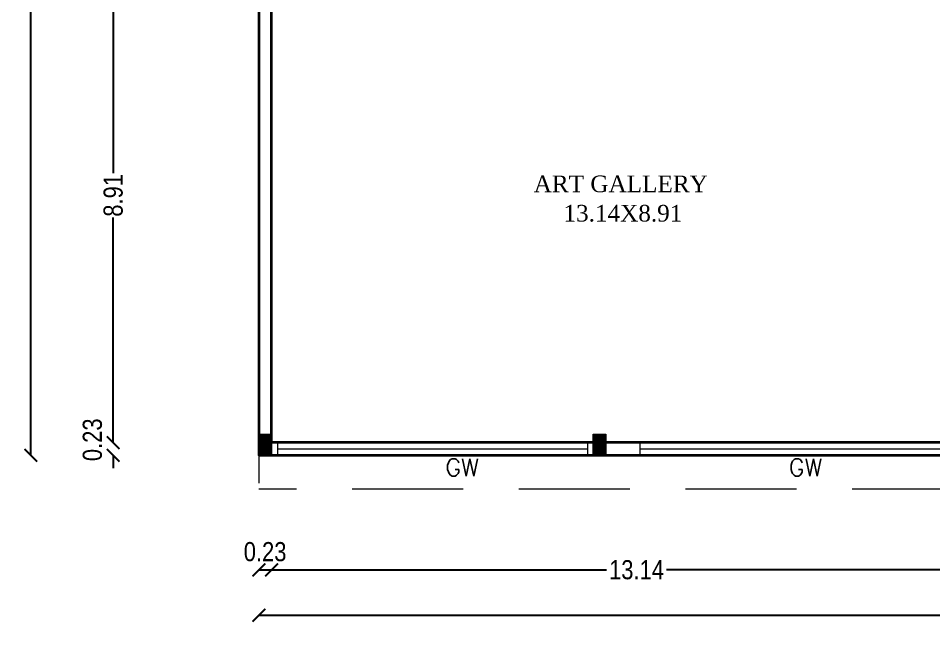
# Model space of a CAD drawing. Header units: metres. Extents: x 43 to 977, y 102 to 459.
# Drawn here: x 755.88 to 772.36, y 136.76 to 147.74 of the extents above; entities that cross this region are included whole.
import ezdxf

# ---------------------------------------------------------------- set-up
doc = ezdxf.new("R2010")
doc.units = ezdxf.units.M
doc.header["$MEASUREMENT"] = 0
doc.header["$PDMODE"] = 3
doc.linetypes.add('HIDDEN', pattern=[0.375, 0.25, -0.125])
doc.layers.get('0').update_dxf_attribs({"lineweight": 0})
doc.layers.get('Defpoints').update_dxf_attribs({"lineweight": 0})
for name, color, linetype, lineweight in [('BLK_1_FLR_3_BLT_UP_AREA', 4, 'Continuous', 35), ('BLK_1_FLR_3_CARPET_AREA', 10, 'Continuous', 35), ('Column', 1, 'Continuous', 0), ('fence', 15, 'Continuous', 0), ('hatch', 7, 'Continuous', 0), ('TEXT', 130, 'Continuous', 0), ('WALL', 7, 'Continuous', 0), ('WIN', 13, 'Continuous', 0)]:
    doc.layers.add(name, color=color, linetype=linetype, lineweight=lineweight)
doc.styles.get("Standard").update_dxf_attribs({"font": 'romans.shx'})
doc.styles.add('style2', font='romantic.ttf')
doc.styles.add('visa', font='swissc.ttf')
doc.dimstyles.new('o3', dxfattribs={"dimscale": 0.23, "dimtxt": 0.9, "dimasz": 1, "dimexe": 5, "dimexo": 9, "dimgap": 0.23, "dimtad": 0, "dimzin": 3, "dimdsep": 46, "dimtxsty": 'visa', "dimblk": 'ARCHTICK', "dimcen": 0.09, "dimse1": 1, "dimse2": 1, "dimclrd": 7, "dimclre": 256, "dimclrt": 7, "dimadec": 0, "dimazin": 0, "dimtfac": 0.23, "dimtofl": 0, "dimtmove": 2, "dimatfit": 1, "dimldrblk": 'ARCHTICK', "dimfxl": 0, "dimtolj": 1, "dimtzin": 0, "dimarcsym": 0})
pattern_1 = [(45, (-79850.517913, -9377.646397), (-0.00224472638678, 0.00224472638678), [])]

# ---------------------------------------------------------------- blocks, each defined once
blk = doc.blocks.new('_ArchTick')
at = {"color": 0, "const_width": 0.15}
blk.add_lwpolyline([(-0.5, -0.5), (0.5, 0.5)], dxfattribs=at)
blk = doc.blocks.new('*D52')
at = {"layer": 'Defpoints', "color": 0, "lineweight": 30}
for p in [(760.209, 140.738), (760.438, 140.738), (760.438, 137.802)]:
    blk.add_point(p, dxfattribs=at)
at = {"layer": 'WALL', "color": 7, "lineweight": -2}
blk.add_line((760.209, 137.802), (760.438, 137.802), dxfattribs=at)
at = {"layer": 'WALL', "color": 7, "lineweight": -2, "xscale": 0.23, "yscale": 0.23, "zscale": 0.23, "rotation": 180}
blk.add_blockref('_ArchTick', (760.209, 137.802), dxfattribs=at)
at = {"layer": 'WALL', "color": 7, "lineweight": -2, "xscale": 0.23, "yscale": 0.23, "zscale": 0.23}
blk.add_blockref('_ArchTick', (760.438, 137.802), dxfattribs=at)
at = {"layer": 'WALL', "color": 7, "insert": (760.321, 138.127), "char_height": 0.345, "attachment_point": 5, "style": 'visa'}
blk.add_mtext('\\A1;0.23', dxfattribs=at)
blk = doc.blocks.new('*D53')
at = {"layer": 'Defpoints', "color": 0, "lineweight": 30}
for p in [(760.438, 140.738), (773.577, 140.499), (773.577, 137.802)]:
    blk.add_point(p, dxfattribs=at)
at = {"layer": 'WALL', "color": 7, "lineweight": -2}
for p, q in [((760.438, 137.802), (766.468, 137.802)), ((773.577, 137.802), (767.547, 137.802))]:
    blk.add_line(p, q, dxfattribs=at)
at = {"layer": 'WALL', "color": 7, "lineweight": -2, "xscale": 0.23, "yscale": 0.23, "zscale": 0.23, "rotation": 180}
blk.add_blockref('_ArchTick', (760.438, 137.802), dxfattribs=at)
at = {"layer": 'WALL', "color": 7, "lineweight": -2, "xscale": 0.23, "yscale": 0.23, "zscale": 0.23}
blk.add_blockref('_ArchTick', (773.577, 137.802), dxfattribs=at)
at = {"layer": 'WALL', "color": 7, "insert": (767.008, 137.802), "char_height": 0.345, "attachment_point": 5, "style": 'visa'}
blk.add_mtext('\\A1;13.14', dxfattribs=at)
blk = doc.blocks.new('*D69')
at = {"layer": 'Defpoints', "color": 0, "lineweight": 30}
for p in [(760.209, 140.534), (831.079, 140.301), (831.079, 136.985)]:
    blk.add_point(p, dxfattribs=at)
at = {"layer": 'WALL', "color": 7, "lineweight": -2}
for p, q in [((760.209, 136.985), (795.098, 136.985)), ((831.079, 136.985), (796.191, 136.985))]:
    blk.add_line(p, q, dxfattribs=at)
at = {"layer": 'WALL', "color": 7, "lineweight": -2, "xscale": 0.23, "yscale": 0.23, "zscale": 0.23, "rotation": 180}
blk.add_blockref('_ArchTick', (760.209, 136.985), dxfattribs=at)
at = {"layer": 'WALL', "color": 7, "lineweight": -2, "xscale": 0.23, "yscale": 0.23, "zscale": 0.23}
blk.add_blockref('_ArchTick', (831.079, 136.985), dxfattribs=at)
at = {"layer": 'WALL', "color": 7, "insert": (795.644, 136.985), "char_height": 0.345, "attachment_point": 5, "style": 'visa'}
blk.add_mtext('\\A1;70.87', dxfattribs=at)
blk = doc.blocks.new('*D135')
at = {"layer": 'Defpoints', "color": 0, "lineweight": 30}
for p in [(760.571, 140.094), (757.587, 139.866), (760.324, 139.866)]:
    blk.add_point(p, dxfattribs=at)
at = {"layer": 'WALL', "color": 7, "lineweight": -2}
for p, q in [((757.587, 140.094), (757.587, 140.324)), ((757.587, 139.866), (757.587, 139.636))]:
    blk.add_line(p, q, dxfattribs=at)
at = {"layer": 'WALL', "color": 7, "lineweight": -2, "xscale": 0.23, "yscale": 0.23, "zscale": 0.23}
for p, rotation in [((757.587, 140.094), 270), ((757.587, 139.866), 90)]:
    blk.add_blockref('_ArchTick', p, dxfattribs=dict(at, rotation=rotation))
at = {"layer": 'WALL', "color": 7, "insert": (757.213, 140.145), "char_height": 0.345, "attachment_point": 5, "rotation": 90, "style": 'visa'}
blk.add_mtext('\\A1;0.23', dxfattribs=at)
blk = doc.blocks.new('*D136')
at = {"layer": 'Defpoints', "color": 0, "lineweight": 30}
for p in [(757.587, 149.003), (760.653, 149.003), (760.571, 140.094)]:
    blk.add_point(p, dxfattribs=at)
at = {"layer": 'WALL', "color": 7, "lineweight": -2}
for p, q in [((757.587, 149.003), (757.587, 144.949)), ((757.587, 140.094), (757.587, 144.148))]:
    blk.add_line(p, q, dxfattribs=at)
at = {"layer": 'WALL', "color": 7, "lineweight": -2, "xscale": 0.23, "yscale": 0.23, "zscale": 0.23}
for p, rotation in [((757.587, 149.003), 90), ((757.587, 140.094), 270)]:
    blk.add_blockref('_ArchTick', p, dxfattribs=dict(at, rotation=rotation))
at = {"layer": 'WALL', "color": 7, "insert": (757.587, 144.549), "char_height": 0.345, "attachment_point": 5, "rotation": 90, "style": 'visa'}
blk.add_mtext('\\A1;8.91', dxfattribs=at)
blk = doc.blocks.new('*D40')
at = {"layer": 'Defpoints', "color": 0, "lineweight": 30}
for p in [(760.433, 178.189), (756.105, 139.866), (760.438, 139.866)]:
    blk.add_point(p, dxfattribs=at)
at = {"layer": 'WALL', "color": 7, "lineweight": -2}
for p, q in [((756.105, 178.189), (756.105, 159.574)), ((756.105, 139.866), (756.105, 158.481))]:
    blk.add_line(p, q, dxfattribs=at)
at = {"layer": 'WALL', "color": 7, "lineweight": -2, "xscale": 0.23, "yscale": 0.23, "zscale": 0.23}
for p, rotation in [((756.105, 178.189), 90), ((756.105, 139.866), 270)]:
    blk.add_blockref('_ArchTick', p, dxfattribs=dict(at, rotation=rotation))
at = {"layer": 'WALL', "color": 7, "insert": (756.105, 159.028), "char_height": 0.345, "attachment_point": 5, "rotation": 90, "style": 'visa'}
blk.add_mtext('\\A1;38.32', dxfattribs=at)

msp = doc.modelspace()

# ---------------------------------------------------------------- hatches: boundary and pattern name
at = {"layer": 'hatch'}
h = msp.add_hatch(dxfattribs=at)
h.set_pattern_fill('ANSI31', color=256, scale=0.025396, style=0)
h.set_pattern_definition(pattern_1)
h.paths.add_polyline_path([(760.43801, 140.24657), (760.20944, 140.24657), (760.20944, 139.86563), (760.43801, 139.86563)])
h = msp.add_hatch(dxfattribs=at)
h.set_pattern_fill('ANSI31', color=256, scale=0.025396, style=0)
h.set_pattern_definition(pattern_1)
h.paths.add_polyline_path([(766.45535, 140.24657), (766.22678, 140.24657), (766.22678, 139.86563), (766.45535, 139.86563)])

# ---------------------------------------------------------------- linework, layer by layer
at = {"layer": 'BLK_1_FLR_3_BLT_UP_AREA', "color": 26, "lineweight": 35}
msp.add_lwpolyline([(831.08261, 139.86355), (760.21154, 139.86355), (760.21154, 177.80383), (760.25307, 179.85798), (760.32495, 180.92905), (760.43358, 182.00991), (760.55854, 182.95477), (760.72584, 183.97806), (760.91776, 184.95846), (761.13815, 185.9362), (761.40222, 186.95678), (761.66817, 187.92016), (761.93923, 188.90205), (762.21828, 189.85921), (762.53626, 190.85039), (762.84925, 191.82603)], dxfattribs=at)
at = {"layer": 'BLK_1_FLR_3_CARPET_AREA', "color": 15, "lineweight": 35, "ltscale": 20}
msp.add_lwpolyline([(773.52247, 140.09419), (760.43801, 140.09686), (760.43801, 149.00558)], dxfattribs=at)
at = {"layer": 'Column'}
for points in [[(760.20944, 140.24657), (760.43801, 140.24657), (760.43801, 139.86563), (760.20944, 139.86563)], [(766.45535, 139.86563), (766.22678, 139.86563), (766.22678, 140.24657), (766.45535, 140.24657)]]:
    msp.add_lwpolyline(points, close=True, dxfattribs=at)
at = {"layer": 'fence', "linetype": 'HIDDEN', "ltscale": 2}
msp.add_line((760.20944, 139.86563), (760.20944, 139.25612), dxfattribs=at)
at = {"layer": 'fence', "linetype": 'HIDDEN', "ltscale": 8}
msp.add_line((826.88851, 139.25612), (760.20944, 139.25612), dxfattribs=at)
at = {"layer": 'WALL'}
for p, q in [((760.20944, 151.67485), (760.20944, 139.86563)), ((760.43801, 149.00825), (760.43801, 140.09419)), ((760.43801, 140.09419), (760.43801, 139.86563)), ((766.22678, 140.09419), (760.43801, 140.09419)), ((760.5443, 140.09419), (760.5443, 139.86563)), ((766.13258, 139.86563), (766.13258, 140.09419)), ((767.06486, 140.09419), (766.45535, 140.09419)), ((767.06486, 140.09419), (767.06486, 139.86563)), ((766.22678, 139.86563), (760.20944, 139.86563)), ((767.06486, 139.86563), (765.61728, 139.86563))]:
    msp.add_line(p, q, dxfattribs=at)
at = {"layer": 'WIN', "color": 7}
for p, q in [((766.13258, 140.09419), (760.5443, 140.09419)), ((772.96792, 140.09419), (767.06486, 140.09419)), ((760.5443, 139.86563), (766.13258, 139.86563)), ((767.06486, 139.86563), (772.96792, 139.86563))]:
    msp.add_line(p, q, dxfattribs=at)
at = {"layer": 'WIN', "const_width": 0.0254}
for points in [[(766.13258, 139.97991), (760.5443, 139.97991)], [(772.96792, 139.97991), (767.06486, 139.97991)]]:
    msp.add_lwpolyline(points, dxfattribs=at)

# ---------------------------------------------------------------- texts
at = {"layer": 'TEXT', "color": 4, "style": 'style2'}
for s, p in [('ART GALLERY', (765.15687, 144.60603)), ('13.14X8.91', (765.69278, 144.07741))]:
    msp.add_text(s, height=0.3, dxfattribs=at).set_placement(p)
at = {"layer": 'WALL'}
for p in [(763.56691, 139.49154), (769.75063, 139.49154)]:
    msp.add_text('GW', height=0.313036, dxfattribs=at).set_placement(p)

# ---------------------------------------------------------------- dimensions: what is measured, and where the dimension line sits
for base, p1, p2, picture, middle in [((756.10462, 139.86563), (760.43288, 178.18945), (760.43801, 139.86563), '*D40', (756.10462, 159.02754)), ((757.58675, 149.00291), (760.57111, 140.09419), (760.65257, 149.00291), '*D136', (757.58675, 144.54855))]:
    dim = msp.add_linear_dim(base=base, p1=p1, p2=p2, angle=90, dimstyle='o3', override={"dimtxt": 1.5, "dimpost": '\\X'}, dxfattribs=at)
    dim.commit()
    dim.dimension.update_dxf_attribs({"geometry": picture, "text_midpoint": middle})
dim = msp.add_linear_dim(base=(760.43801, 137.80231), p1=(760.20944, 140.73827), p2=(760.43801, 140.73827), dimstyle='o3', override={"dimtxt": 1.5, "dimpost": '\\X'}, dxfattribs=at)
dim.commit()
dim.dimension.update_dxf_attribs({"geometry": '*D52', "text_midpoint": (760.32082, 138.127), "dimtype": 160})
for base, p1, p2, picture, middle in [((773.57742, 137.80231), (760.43801, 140.73827), (773.57742, 140.4987), '*D53', (767.00772, 137.80231)), ((831.07888, 136.98542), (760.20944, 140.53413), (831.07888, 140.30137), '*D69', (795.64416, 136.98542))]:
    dim = msp.add_linear_dim(base=base, p1=p1, p2=p2, dimstyle='o3', override={"dimtxt": 1.5, "dimpost": '\\X'}, dxfattribs=at)
    dim.commit()
    dim.dimension.update_dxf_attribs({"geometry": picture, "text_midpoint": middle})
dim = msp.add_linear_dim(base=(757.58675, 139.86563), p1=(760.57111, 140.09419), p2=(760.32373, 139.86563), angle=90, dimstyle='o3', override={"dimtxt": 1.5, "dimpost": '\\X'}, dxfattribs=at)
dim.commit()
dim.dimension.update_dxf_attribs({"geometry": '*D135', "text_midpoint": (757.21293, 140.14495), "dimtype": 160})

doc.saveas('drawing.dxf')
